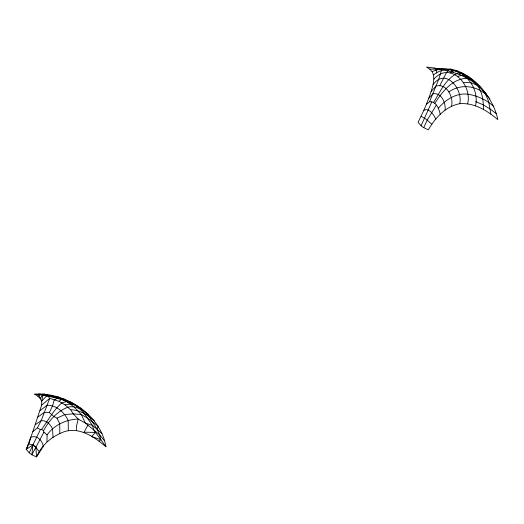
<?xml version="1.0" encoding="UTF-8"?>
<svg xmlns="http://www.w3.org/2000/svg" width="524" height="524" viewBox="0 0 524 524"><rect width="100%" height="100%" fill="white"/><g stroke="black" fill="none" stroke-linecap="round" stroke-linejoin="round"><path stroke-width="0.79" d="M459.751 103.693C463.236 89.224 445.479 67.275 433.093 84.613C429.68 97.726 424.152 110.217 418.034 122.275L421.086 125.734A22.918 17.816 -8.5 0 0 423.726 127.666L428.337 129.828C435.3 117.874 445.511 106.339 459.751 103.693C474.161 102.56 487.255 110.616 497.8 119.636C492.599 92.735 461.736 59.12 432.077 71.591L429.778 69.135L426.529 67.052C445.813 69.135 465.849 74.264 480.56 87.613M475.478 105.815C480.986 82.975 453.843 58.531 433.479 74.912L433.852 79.157L433.093 84.613M41.658 405.065L41.697 401.122L43.125 394.061C71.827 396.635 100.844 417.117 105.966 446.756C93.305 436.112 76.694 424.695 59.834 433.603C49.498 438.274 40.97 446.494 36.503 456.948L31.892 454.786L29.259 452.854L26.2 449.389L32.881 431.534L41.658 405.065L49.708 398.371L59.094 401.358L65.035 404.908L70.596 409.722L73.281 413.868L78.214 419.03L85.386 423.104L99.619 434.828L104.466 440.763M46.964 441.614L47.108 434.9C54.214 424.84 66.096 419.521 78.214 419.03L76.34 426.772L76.681 430.564M451.55 106.215C453.712 97.176 446.815 82.975 435.955 86.087L431.245 91.392M467.591 103.804C472.687 85.052 450.103 60.614 433.852 79.157M40.381 429.621L32.907 444.915L31.892 454.786L43.892 432.162L43.551 430.748L41.632 429.326L40.381 429.621L37.394 427.872L32.881 431.534M105.966 446.756L100.818 439.682L99.619 434.828L97.366 429.556L98.04 426.051L87.39 418.067L81.213 414.445L73.93 406.788L66.659 401.554L58.328 397.716L48.09 396.072L44.422 394.041L44.979 394.834C58.793 396.452 71.873 401.777 82.995 410.056M28.905 443.979L30.837 437.324C37.139 434.632 42.3 440.684 43.309 446.35L36.503 456.948L35.887 447.123L32.907 444.915L28.905 443.979L26.2 449.389L32.907 444.915L34.754 446.317M37.944 396.255L34.695 394.172L38.841 394.035L40.25 398.712L37.944 396.255L38.841 394.035L43.125 394.061L40.25 398.712L41.697 401.122L47.055 395.463M426.366 104.256L429.582 101.702L438.726 79.255L441.843 69.037C453.823 69.122 466.602 74.172 474.829 82.936M421.086 125.734L431.828 101.846C437.068 103.359 439.223 109.451 440.193 114.252M29.259 452.854L32.907 444.915M423.726 127.666L427.211 120.134L436.335 105.055M37.499 417.333L44.258 412.48L49.322 412.611L52.642 405.602L54.175 400.074L58.328 397.716L57.961 396.747C63.214 401.469 70.655 402.183 76.57 405.989M439.852 85.543L446.474 72.567L448.819 69.495L450.745 68.906L452.297 70.281L453.326 72.423M37.394 427.872L41.219 420.589L49.708 398.371L48.09 396.072L51.326 395.299L51.607 396.878L61.498 399.537L51.542 395.954M87.894 425.2L84.043 432.182L95.506 432.431L100.818 439.682L99.01 441.215M433.538 102.481C440.501 91.589 446.317 77.152 459.371 72.567L463.196 73.504L468.404 78.869M43.551 430.748C48.87 420.674 56.952 411.491 67.74 407.227C75.751 405.15 82.779 410.01 88.726 414.733M434.776 103.359C442.177 91.883 452.356 78.462 467.316 78.312C475.713 80.257 480.377 88.156 486.246 93.763M41.632 429.326C48.188 420.372 53.271 410.338 61.773 402.936L66.659 401.554L70.485 401.974L79.17 407.351L84.135 411.399L89.329 416.98L97.366 429.556L101.97 433.662M428.737 98.289L432.916 93.835C441.463 92.113 445.95 103.104 445.086 110.04M438.424 108.121C445.695 99.658 456.214 92.715 467.827 94.196C477.449 95.722 486.639 99.901 493.805 106.542M59.094 401.358L61.583 399.15L64.432 399.105L68.317 402.026M40.047 410.58L47.199 405.209C56.376 405.059 64.524 412.506 68.192 420.471L68.317 430.767M450.319 72.915L453.954 70.268L456.725 70.471L458.762 72.397L460.151 74.906M35.259 424.689L41.219 420.589C46.8 420.372 50.173 424.198 52.557 428.77L53.035 437.455M448.826 91.962C461.788 82.504 480.574 86.159 489.875 98.938M49.322 412.611L53.861 416.495L56.985 418.139L64.924 414.53L73.281 413.868L81.213 414.445L85.386 423.104L92.407 425.383L97.366 429.556M423.798 110.315L426.222 109.516C431.069 110.276 433.767 115.084 435.798 119.033M457.668 76.366L463.622 75.063L468.227 76.524L472.583 80.277L477.233 85.307L482.021 89.257L485.427 94.359L487.746 99.115L488.833 102.468L490.844 114.094M65.035 404.908L70.485 403.971L75.148 404.928L79.379 408.373L83.964 413.2L92.407 425.383L94.006 430.446L95.506 432.431L91.615 436.525L100.818 439.682M34.695 394.172L42.418 395.188L44.979 394.834L38.841 394.035M429.778 69.135L442.721 68.854L443.435 69.758M429.582 101.702L431.828 101.846M463.609 82.51L471.194 82.74L477.233 85.307C482.604 92.198 483.357 101.008 483.449 109.411M70.596 409.722C79.871 409.86 87.6 415.113 94.412 420.877M42.418 395.188L51.607 396.878M475.7 101.61L483.22 104.846L490.012 108.94L496.3 113.642M421.073 116.308L425.77 118.968L431.855 124.221M35.246 446.684L39.156 451.387M434.252 68.068L435.516 68.985L436.302 70.452L436.682 72.987M43.892 432.162L47.108 434.9M56.985 418.139L59.697 423.647L59.834 433.603M432.077 71.591L433.479 74.912"/></g></svg>
